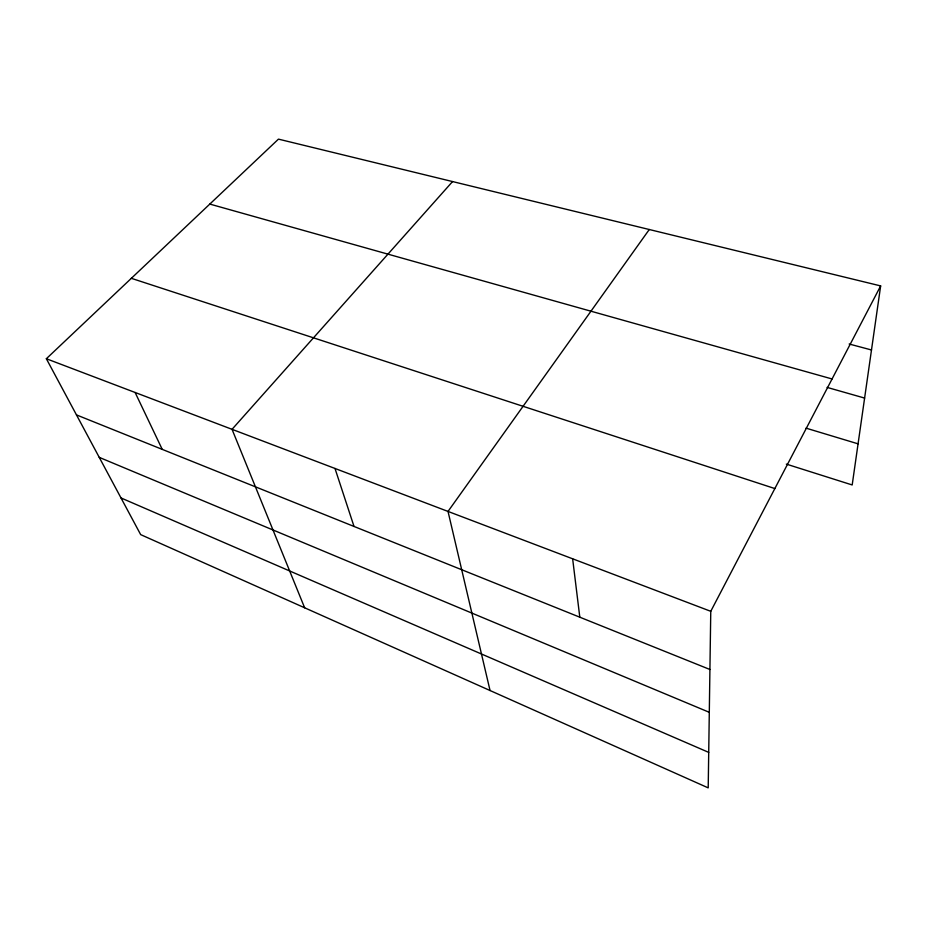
<?xml version="1.0" encoding="UTF-8"?>
<svg xmlns="http://www.w3.org/2000/svg" width="927" height="927" viewBox="0 0 927 927"><rect width="100%" height="100%" fill="white"/><g stroke="black" fill="none" stroke-linecap="round" stroke-linejoin="round"><path stroke-width="1.39" d="M880.65 285.91L710.766 611.31L708.205 787.869L140.672 534.624L46.35 358.737L278.459 139.131L880.65 285.91L852.191 484.96L786.328 464.103M649.282 229.514L448.019 511.426L490.047 690.522M452.55 181.565L232.04 429.328L304.647 607.799M849.167 344.01L871.496 349.977M209.826 204.079L832.075 378.969M827.081 387.393L864.613 398.077M806.026 428.147L858.078 443.836M131.344 278.32L774.856 488.564M46.35 358.737L710.766 611.31M76.466 414.902L709.931 669.491M99.235 457.359L709.306 712.318M121.008 497.95L708.726 752.388M135.122 392.492L162.225 449.363M334.995 468.471L354.021 526.455M572.643 558.807L579.804 617.197"/></g></svg>
